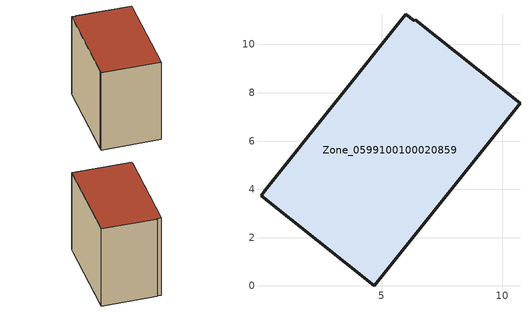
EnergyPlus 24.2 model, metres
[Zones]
Zone_0599100100020859
 floor ground (C_G): 0.16,3.94 5.99,11.26 6.34,10.98 6.39,11.03 10.73,7.57 4.7,0 0.01,3.74 z0.49
 wall outside (C_F): 10.73,7.57 6.39,11.03 6.34,10.98 5.99,11.26 0.16,3.94 0.01,3.74 4.7,0 10.73,7.57 z0.49:9.48
 roof outside (C_R): 5.99,11.26 0.16,3.94 0.01,3.74 4.7,0 10.73,7.57 6.39,11.03 6.34,10.98 z9.48
[BUILDING]
Pand.0599100100020859: North Axis=0; Terrain=City; Loads Convergence Tolerance Value=0.04; Temperature Convergence Tolerance Value=0.4; Solar Distribution=FullExterior; Maximum Number of Warmup Days=25; Minimum Number of Warmup Days=1
[Site:Location]
Rotterdam.The.Hague.AP_ZH_NLD Design_Conditions: Latitude=51.96; Longitude=4.45; Time Zone=1; Elevation=-4.5
[SITE:GROUNDTEMPERATURE:BUILDINGSURFACE]
18, 18, 18, 18, 18, 18, 18, 18, 18, 18, 18, 18
[MATERIAL] Thermal Absorptance=0.9; Solar Absorptance=0.7; Visible Absorptance=0.7
Name | Roughness | Thickness | Conductivity | Density | Specific Heat
G.TI.2015-2018 | MediumSmooth | 0.15 | 0.0428571 | 540 | 1210
F.TI.2015-2018 | Rough | 0.3 | 0.0666667 | 1920 | 840
R.TI.2015-2018 | MediumRough | 0.2 | 0.0333333 | 1500 | 1000
[CONSTRUCTION]
C_G: G.TI.2015-2018
C_F: F.TI.2015-2018
C_R: R.TI.2015-2018
[ZONE]
Zone_0599100100020859: Type=1; Multiplier=1; Ceiling Height=Autocalculate; Volume=Autocalculate; Floor Area=autocalculate; Part of Total Floor Area=Yes
[ZONEINFILTRATION:DESIGNFLOWRATE]
Infil_Zone_0599100100020859: Zone or ZoneList or Space or SpaceList=Zone_0599100100020859; Schedule=AlwaysOn; Design Flow Rate Calculation Method=Flow/Area; Flow Rate per Floor Area=0.0015; Constant Term Coefficient=1; Temperature Term Coefficient=0; Velocity Term Coefficient=0; Velocity Squared Term Coefficient=0
[HVACTEMPLATE:ZONE:IDEALLOADSAIRSYSTEM]
Zone_0599100100020859: Maximum Heating Supply Air Temperature=50; Minimum Cooling Supply Air Temperature=13; Maximum Heating Supply Air Humidity Ratio=0.0156; Minimum Cooling Supply Air Humidity Ratio=0.0077; Heating Limit=NoLimit; Cooling Limit=NoLimit; Dehumidification Control Type=ConstantSensibleHeatRatio; Cooling Sensible Heat Ratio=0.7; Dehumidification Setpoint=60; Humidification Control Type=None; Humidification Setpoint=30; Outdoor Air Method=None; Outdoor Air Flow Rate per Person=0.00944; Outdoor Air Flow Rate per Zone Floor Area=0; Outdoor Air Flow Rate per Zone=0; Demand Controlled Ventilation Type=None; Outdoor Air Economizer Type=NoEconomizer; Heat Recovery Type=None; Sensible Heat Recovery Effectiveness=0.7; Latent Heat Recovery Effectiveness=0.65
[ZONECONTROL:THERMOSTAT]
ThermostatControl_Zone_0599100100020859: Zone or ZoneList=Zone_0599100100020859; Control Type Schedule=DualSetpointControlType; Control 1=Thermostat_Zone_0599100100020859; Temperature Difference Between Cutout And Setpoint=0
[THERMOSTATSETPOINT:DUALSETPOINT]
Thermostat_Zone_0599100100020859: Heating Setpoint Temperature Schedule=HeatingSetpoint_Zone_0599100100020859; Cooling Setpoint Temperature Schedule=CoolingSetpoint_Zone_0599100100020859
[SCHEDULE:COMPACT]
HeatingSetpoint_Zone_0599100100020859: Through: 12/31, For: AllDays, Until: 24:00, 21
CoolingSetpoint_Zone_0599100100020859: Through: 12/31, For: AllDays, Until: 24:00, 24
DualSetpointControlType: Through: 12/31, For: AllDays, Until: 24:00, 4
AlwaysOn: Through: 12/31, For: AllDays, Until: 24:00, 1
